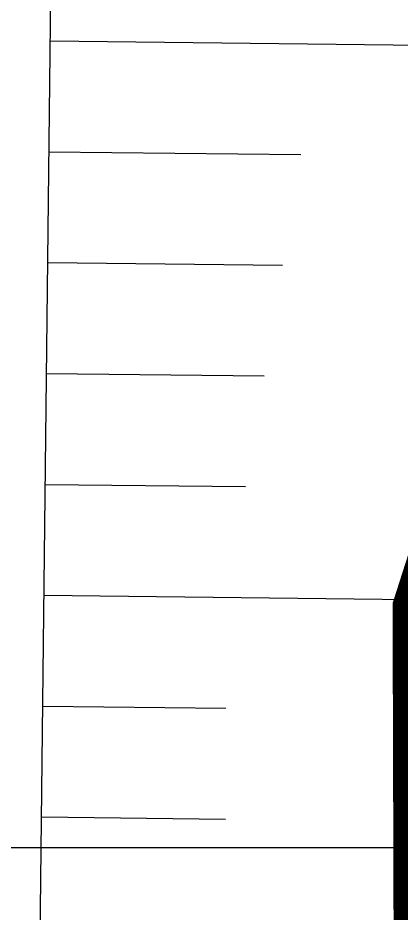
# Model space of a CAD drawing. Header units: millimetres. Extents: x 13387 to 322416, y 10188 to 219730.
# Drawn here: x 26459 to 30612, y 111242 to 120930 of the extents above; entities that cross this region are included whole.
import ezdxf
from ezdxf.xclip import XClip

# ---------------------------------------------------------------- set-up
doc = ezdxf.new("R2010")
doc.units = ezdxf.units.MM
doc.header["$LTSCALE"] = 400
doc.header["$XCLIPFRAME"] = 0
doc.linetypes.add('base$0$base$0$PHANTOM2', pattern=[31.75, 15.875, -3.175, 3.175, -3.175, 3.175, -3.175])
for name, color, linetype in [('_관목_Tag', 7, 'Continuous'), ('base$0$base$0$1-지적선', 3, 'Continuous'), ('base$0$base$0$LSMD_CONT_LDREG_41500', 1, 'Continuous'), ('base$0$base$0$rndur', 1, 'Continuous'), ('base$0$base$0$XREF_BASE$0$CE-SLOP-FILL', 1, 'Continuous')]:
    doc.layers.add(name, color=color, linetype=linetype)
doc.styles.get("Standard").update_dxf_attribs({"font": 'arial.ttf'})
doc.dimstyles.new('LandyUse_T', dxfattribs={"dimtxt": 2.5, "dimasz": 80, "dimexe": 1.25, "dimexo": 0.625, "dimtad": 1, "dimtxsty": 'Standard', "dimcen": 2.5, "dimadec": 0, "dimazin": 0, "dimtfac": 1, "dimtmove": 0, "dimatfit": 3, "dimfxl": 1, "dimarcsym": 0})

# ---------------------------------------------------------------- blocks, each defined once
blk = doc.blocks.new('base$0$base$0$G$C940A8A8A')
at = {"layer": 'base$0$base$0$LSMD_CONT_LDREG_41500', "color": 1, "linetype": 'Continuous', "const_width": 300, "flags": 128}
blk.add_lwpolyline([(10038.8, 103817.1), (3209.8, 93080.1), (150.8, 81205.1), (647.8, 68692.1), (3515.8, 61385.1), (16988.8, 47222.1), (18796.8, 43957.1), (22784.8, 36755.1), (32989.8, 26043.1), (41090.8, 19552.1), (48114.8, 12489.1), (49784.8, 2647.1), (52705.8, 1476.1), (55922.8, 220.1), (55846.8, 12122.1), (58047.8, 16229.1), (67248.8, 18227.1)], dxfattribs=at)
blk = doc.blocks.new('base$0$base$0$현황측량 지적')
at = {"layer": 'base$0$base$0$rndur', "linetype": 'base$0$base$0$PHANTOM2', "ltscale": 2, "const_width": 360, "flags": 128}
blk.add_lwpolyline([(206882.7, -157310.3), (202971.4, -156084.7), (192523.4, -138055.4), (192036.9, -134392.5), (187653.2, -139214.4), (180694.1, -143461.9), (173736.6, -143508.9), (161354.5, -148903.6), (157725, -144241.8), (154815.9, -136783.7), (158049.6, -127241.2), (126239, -144922.8), (122996, -147374.9), (114777.4, -142532.9), (78066.7, -156211.9), (59377.7, -150969.2), (50990.1, -145420), (42960.7, -141948.6), (35258.8, -140747.1), (23792, -141141.7), (15854.8, -140119.4), (12425, -139716.3), (9303, -139320.6), (5202.4, -130219), (-3377.2, -125158.1), (-12854.5, -120922.5), (-25433.3, -113133.8), (-31110.3, -107171.9), (-33684, -104469.1), (-50296.1, -94166.2), (-54915.9, -87819.9), (-58555.8, -75837.7), (-58593.8, -63575.1), (-54696.7, -51461.9), (-52837.9, -43399.4), (-53309.9, -35410.9), (-56464.8, -30247), (-58198.8, -23602.6), (-65933.4, 6044.1), (-65550.3, 7455.5), (-83110.2, 7388.2), (-99556.1, 7404.9), (-100789, 7832.5), (-83512.6, -58383.9), (-91569.8, -60086.1), (-90952.2, -159807.3)], dxfattribs=at)
at = {"layer": 'base$0$base$0$1-지적선', "color": 8, "rotation": 14.62512504690287}
blk.add_blockref('base$0$base$0$G$C940A8A8A', (-38192.8, -154447.1), dxfattribs=at)
blk = doc.blocks.new('base$0$base$0$XREF_BASE$0$42423123')
at = {"color": 8, "elevation": -85.9027, "flags": 128}
blk.add_lwpolyline([(296753.797, 354722.355), (296742.7279, 354721.6841), (296725.083, 354743.4668), (296725.3044, 354745.5765), (296719.5229, 354752.7138), (296718.0064, 354754.5859), (296707.4453, 354767.6236, -0.241383), (296702.0978, 354793.0704), (296709.2507, 354819.2645), (296716.1931, 354817.3248), (296719.0186, 354827.4375), (296712.0167, 354829.3938), (296712.3463, 354830.6008)], format="xyb", dxfattribs=at)
at = {"layer": 'base$0$base$0$XREF_BASE$0$CE-SLOP-FILL', "color": 8}
for p, q in [((296706.6769, 354809.839), (296712.2995, 354808.3037)), ((296706.3607, 354808.6814), (296708.9931, 354807.9626)), ((296706.0446, 354807.5238), (296708.498, 354806.8539)), ((296705.7285, 354806.3662), (296708.0029, 354805.7451)), ((296705.4124, 354805.2086), (296707.5077, 354804.6364)), ((296705.0963, 354804.051), (296708.929, 354803.0044)), ((296704.7802, 354802.8933), (296706.6946, 354802.3706)), ((296704.4641, 354801.7357), (296706.3869, 354801.2107))]:
    blk.add_line(p, q, dxfattribs=at)
blk = doc.blocks.new('base$0$base$0$XREF_BASE$0$A$C5E376D50')
at = {"color": 8, "xscale": 1000, "yscale": 1000, "zscale": 1000, "rotation": 14.62585327519887}
blk.add_blockref('base$0$base$0$XREF_BASE$0$42423123', (-197286947.4, -417977119.1), dxfattribs=at)
blk = doc.blocks.new('base', base_point=(0, 0))
ref = blk.add_blockref('base$0$base$0$현황측량 지적', (2488921, -959657.5))
XClip(ref).set_block_clipping_path([(-120941.079460036, -150848.0068536659), (162857.5363889819, 70751.9931463341)])
ref = blk.add_blockref('base$0$base$0$XREF_BASE$0$A$C5E376D50', (2212998.1, -1272554.8))
XClip(ref).set_block_clipping_path([(154965.4345864058, 162053.3751671459), (438965.4345861674, 383653.3751671459)])
blk = doc.blocks.new('G$CE0093AA2')
ref = blk.add_blockref('base', (-2413015.1, 1115650.5))
XClip(ref).set_block_clipping_path([(2413015.1054852898, -1109546.827617452), (2592876.6779239769, -918069.190399006)])
at = {"layer": '_관목_Tag'}
blk.add_leader([(23820.3, 89798.1), (14847.4, 89798.1), (2338.7, 89798.1)], dimstyle='LandyUse_T', dxfattribs=at)

msp = doc.modelspace()

# ---------------------------------------------------------------- block references
msp.add_blockref('G$CE0093AA2', (13386.7, 22149.1))

doc.saveas('drawing.dxf')
